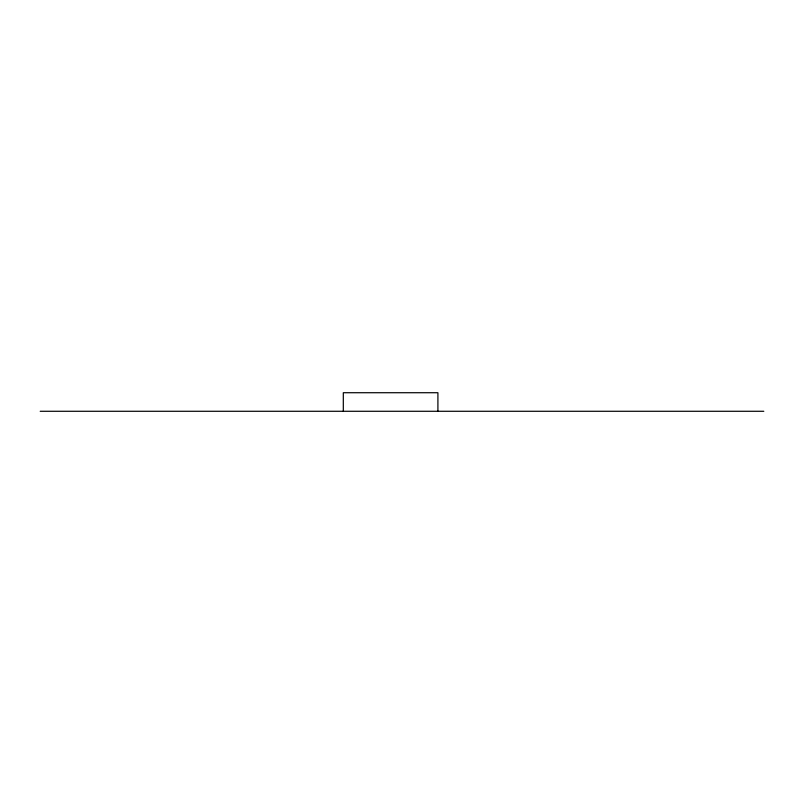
<?xml version="1.0" encoding="UTF-8"?>
<svg xmlns="http://www.w3.org/2000/svg" width="804" height="804" viewBox="0 0 804 804"><rect width="100%" height="100%" fill="white"/><g stroke="black" fill="none" stroke-linecap="round" stroke-linejoin="round"><path stroke-width="1.21" d="M40.2 411.276L763.8 411.276M437.909 411.276L437.909 392.724L343.308 392.724L343.308 411.276"/></g></svg>
